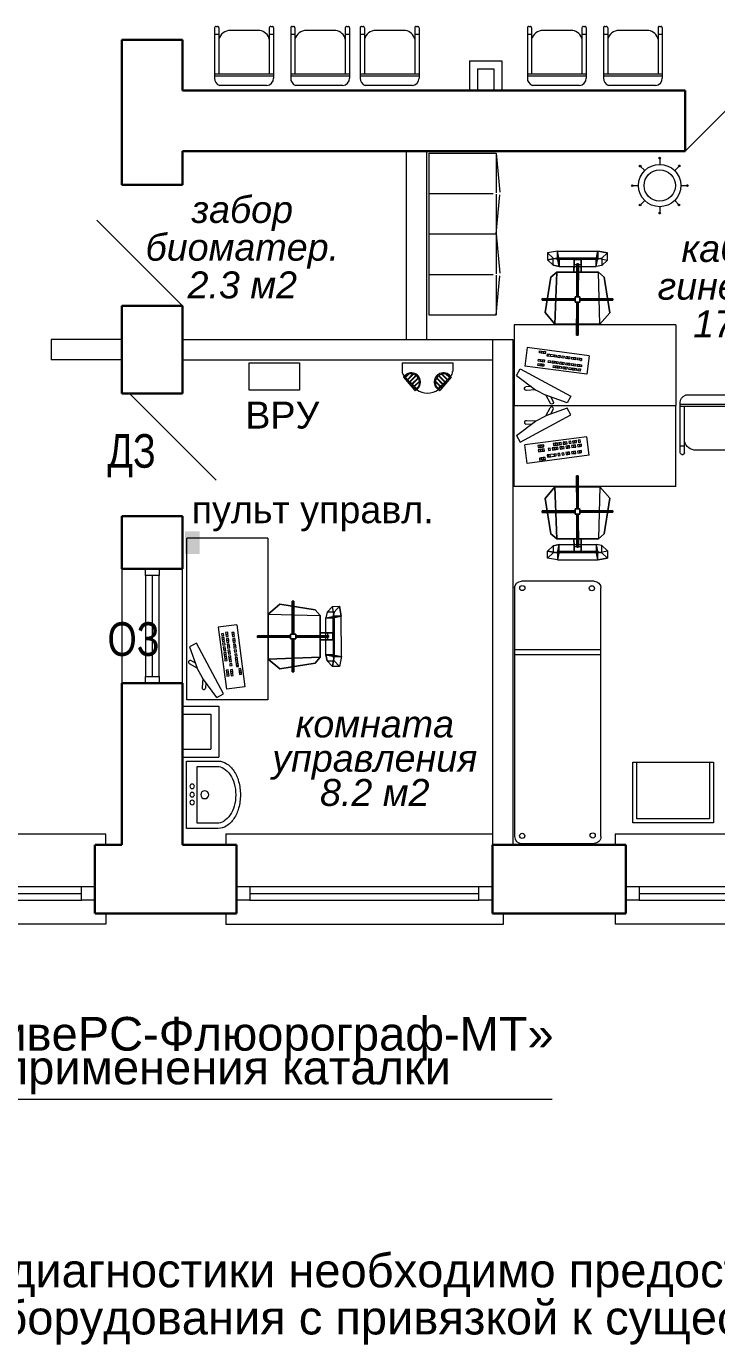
# Model space of a CAD drawing. Header units: metres. Extents: x 14591 to 15202, y 5442 to 5571.
# Drawn here: x 15082.1 to 15087.22, y 5485.55 to 5495.33 of the extents above; entities that cross this region are included whole.
import ezdxf

# ---------------------------------------------------------------- set-up
doc = ezdxf.new("R2010")
doc.units = ezdxf.units.M
doc.header["$MEASUREMENT"] = 0
doc.linetypes.add('AM_DIN_F_W050x2', pattern=[0.003125, 0.00225, -0.000875])
for name, color, linetype, lineweight in [('Level 63', 7, 'Continuous', 0), ('Стены', 7, 'Continuous', 13), ('ТХ Мебель', 7, 'Continuous', 30)]:
    doc.layers.add(name, color=color, linetype=linetype, lineweight=lineweight)
doc.layers.add('OBORUD MED', color=7, linetype='Continuous', lineweight=0, true_color=0xd20000)
doc.styles.add('MONOTXT', font='monotxt.shx', dxfattribs={"width": 0.8, "height": 0.5})
doc.styles.add('Style-Arial', font='arial.ttf')
doc.styles.add('Style-Arial IF', font='ariali.ttf')

# ---------------------------------------------------------------- blocks, each defined once
blk = doc.blocks.new('*U50')
at = {"layer": 'Стены', "color": 7, "linetype": 'Continuous', "lineweight": 0}
for p, q in [((-1.03, 0.335), (1.03, 0.335)), ((-1.03, 0.255), (-1.03, 0.335)), ((1.03, 0.255), (1.03, 0.335)), ((0.85, 0.155), (-0.85, 0.155)), ((0.85, 0.105), (-0.85, 0.105)), ((0.85, 0.055), (-0.85, 0.055)), ((1.03, -0.335), (1.03, -0.255)), ((-0.95, -0.335), (1.03, -0.335))]:
    blk.add_line(p, q, dxfattribs=at)
at = {"layer": 'Стены', "color": 7, "linetype": 'Continuous', "lineweight": 30}
for p, q in [((-0.95, -0.255), (-0.95, 0.255)), ((0.95, -0.255), (0.95, 0.255))]:
    blk.add_line(p, q, dxfattribs=at)
at = {"layer": 'Стены', "color": 7, "linetype": 'Continuous', "lineweight": 13, "flags": 128}
for points in [[(-0.95, 0.155), (-0.85, 0.155), (-0.85, 0.055), (-0.95, 0.055), (-0.95, 0.155)], [(0.85, 0.155), (0.95, 0.155), (0.95, 0.055), (0.85, 0.055), (0.85, 0.155)]]:
    blk.add_lwpolyline(points, close=True, dxfattribs=at)
blk = doc.blocks.new('*U54')
at = {"layer": 'Стены', "color": 7, "linetype": 'Continuous', "lineweight": 0}
for p, q in [((-0.335, -1.03), (-0.335, 1.03)), ((-0.255, 1.03), (-0.335, 1.03)), ((0.335, 1.03), (0.255, 1.03)), ((0.335, -1.03), (0.335, 1.03)), ((-0.155, 0.85), (-0.155, -0.85)), ((-0.105, 0.85), (-0.105, -0.85)), ((-0.055, 0.85), (-0.055, -0.85)), ((-0.255, -1.03), (-0.335, -1.03)), ((0.255, -1.03), (0.335, -1.03))]:
    blk.add_line(p, q, dxfattribs=at)
at = {"layer": 'Стены', "color": 7, "linetype": 'Continuous', "lineweight": 30}
for p, q in [((0.255, 0.95), (-0.255, 0.95)), ((0.255, -0.95), (-0.255, -0.95))]:
    blk.add_line(p, q, dxfattribs=at)
at = {"layer": 'Стены', "color": 7, "linetype": 'Continuous', "lineweight": 13, "flags": 128}
for points in [[(-0.155, 0.85), (-0.155, 0.95), (-0.055, 0.95), (-0.055, 0.85), (-0.155, 0.85)], [(-0.155, -0.95), (-0.155, -0.85), (-0.055, -0.85), (-0.055, -0.95), (-0.155, -0.95)]]:
    blk.add_lwpolyline(points, close=True, dxfattribs=at)
blk = doc.blocks.new('ум6')
at = {"layer": 'Стены', "color": 7, "linetype": 'Continuous', "lineweight": 0}
for p, q in [((-0.325, 0), (-0.325, -0.306)), ((0.325, 0), (-0.325, 0)), ((0.325, -0.306), (0.325, 0)), ((-0.274, -0.103), (-0.274, -0.294)), ((0.275, -0.103), (-0.274, -0.103)), ((0.275, -0.294), (0.275, -0.103))]:
    blk.add_line(p, q, dxfattribs=at)
for centre, radius in [((-0.082, -0.054), 0.0217), ((-0.001, -0.054), 0.0217), ((0.074, -0.054), 0.0217), ((-0.001, -0.176), 0.0383)]:
    blk.add_circle(centre, radius, dxfattribs=at)
for centre, radius, start, end in [((-0.18, -0.306), 0.145, 180, 212.1154), ((-0.151, -0.294), 0.122, 180, 212.1154), ((-0.079, -0.248), 0.208, 212.1154, 236.5784), ((0.08, -0.248), 0.208, 303.4216, 327.8846), ((0.153, -0.294), 0.122, 327.8846, 0), ((0.18, -0.306), 0.145, 327.8846, 0), ((-0.094, -0.251), 0.247, 212.1154, 236.5784), ((-0.037, -0.165), 0.35, 236.5784, 254.7118), ((-0.031, -0.175), 0.295, 236.5784, 254.7118), ((0, -0.029), 0.491, 254.7118, 270), ((0.001, -0.061), 0.414, 254.7118, 270), ((0, -0.029), 0.491, 270, 285.2882), ((0.001, -0.061), 0.414, 270, 285.2882), ((0.032, -0.175), 0.295, 285.2882, 303.4216), ((0.037, -0.165), 0.35, 285.2882, 303.4216), ((0.094, -0.251), 0.247, 303.4216, 327.8846)]:
    blk.add_arc(centre, radius, start, end, dxfattribs=at)
blk = doc.blocks.new('*U124')
at = {"color": 7, "linetype": 'Continuous', "lineweight": 0, "flags": 128}
blk.add_lwpolyline([(-0.2254, 0.3004), (0.2254, 0.3004), (0.2254, -0.3004), (-0.2254, -0.3004), (-0.2254, 0.3004)], close=True, dxfattribs=at)
blk.add_lwpolyline([(-0.2254, 0.2704), (0.1954, 0.2704), (0.1954, -0.2704), (-0.2254, -0.2704)], dxfattribs=at)
blk = doc.blocks.new('*U123')
at = {"color": 7, "linetype": 'Continuous', "lineweight": 0}
for p, q in [((-0.4658, 0.3201), (-0.4658, -0.3201)), ((-0.426, -0.3201), (-0.426, 0.3201))]:
    blk.add_line(p, q, dxfattribs=at)
at = {"color": 7, "linetype": 'Continuous', "lineweight": 0, "extrusion": (0, 0, -1), "flags": 128}
for points in [[(0.9227, 0.3201), (-0.9228, 0.3201)], [(0.9727, -0.2701), (0.9727, 0.2701)], [(-0.9728, 0.2701), (-0.9728, -0.2701)], [(-0.9228, -0.3201), (0.9227, -0.3201)]]:
    blk.add_lwpolyline(points, dxfattribs=at)
at = {"color": 7, "linetype": 'Continuous', "lineweight": 0, "extrusion": (0, 0, -1)}
for centre in [(0.922, 0.263), (-0.9173, 0.2639), (0.9207, -0.2534), (-0.914, -0.2592)]:
    blk.add_circle(centre, 0.0191, dxfattribs=at)
at = {"color": 7, "linetype": 'Continuous', "lineweight": 0}
for centre, start, end in [((-0.9227, 0.2701), 90, 180), ((-0.9227, -0.2701), 180, 270), ((0.9228, -0.2701), 270, 0)]:
    blk.add_arc(centre, 0.05, start, end, dxfattribs=at)
at = {"color": 7, "linetype": 'Continuous', "lineweight": 0, "extrusion": (0, 0, -1)}
blk.add_arc((-0.9228, 0.2701), 0.05, 90, 180, dxfattribs=at)
blk = doc.blocks.new('*U130')
at = {"layer": 'Стены', "color": 7, "linetype": 'Continuous', "lineweight": 0}
blk.add_line((-0.3, -0.2627), (0.3, -0.2627), dxfattribs=at)
at = {"layer": 'ТХ Мебель', "color": 7, "linetype": 'Continuous', "lineweight": 0, "ltscale": 5e-05}
for p, q in [((-0.3, 0.2373), (-0.0099, 0.2627)), ((-0.3, 0.2373), (-0.0048, 0.2373)), ((-0.3, -0.2627), (-0.3, 0.2373)), ((0, -0.2627), (0, 0.2148)), ((0.0048, 0.2373), (0.3, 0.2373)), ((0.3, 0.2373), (0.0105, 0.2626)), ((0.3, -0.2627), (0.3, 0.2373))]:
    blk.add_line(p, q, dxfattribs=at)
blk = doc.blocks.new('*U129')
at = {"color": 7, "linetype": 'Continuous', "lineweight": 0}
blk.add_line((-0.6, -0.0269), (-0.6, 0.5731), dxfattribs=at)
at = {"layer": 'Стены', "color": 7, "linetype": 'Continuous', "lineweight": 0}
for p, q in [((0.6, 0.5731), (-0.6, 0.5731)), ((0.1788, 0.5028), (0.2063, 0.5541)), ((0.5556, 0.301), (0.1788, 0.5028)), ((0.2063, 0.5541), (0.3657, 0.4974)), ((0.3283, 0.5107), (0.3089, 0.5443)), ((0.3657, 0.4974), (0.3324, 0.5551)), ((0.4423, 0.4564), (0.3657, 0.4974)), ((0.6, -0.0269), (0.6, 0.5731)), ((0.4423, 0.4564), (0.5088, 0.4606)), ((0.5827, 0.3515), (0.4423, 0.4564)), ((0.474, 0.4326), (0.5128, 0.4351)), ((0.0435, 0.2035), (0.0614, 0.3404)), ((0.0614, 0.3404), (0.5202, 0.2805)), ((0.1072, 0.3016), (0.1092, 0.3172)), ((0.1216, 0.2998), (0.1072, 0.3016)), ((0.1092, 0.3172), (0.1237, 0.3153)), ((0.1237, 0.3153), (0.1216, 0.2998)), ((0.1361, 0.2979), (0.1381, 0.3134)), ((0.1506, 0.296), (0.1361, 0.2979)), ((0.1381, 0.3134), (0.1526, 0.3115)), ((0.1506, 0.296), (0.1526, 0.3115)), ((0.1526, 0.3115), (0.1506, 0.296)), ((0.1651, 0.2941), (0.1506, 0.296)), ((0.1526, 0.3115), (0.1671, 0.3096)), ((0.1671, 0.3096), (0.1651, 0.2941)), ((0.177, 0.2925), (0.1791, 0.308)), ((0.1791, 0.308), (0.1935, 0.3061)), ((0.1935, 0.3061), (0.1915, 0.2906)), ((0.206, 0.2887), (0.208, 0.3042)), ((0.208, 0.3042), (0.2225, 0.3023)), ((0.2225, 0.3023), (0.2205, 0.2868)), ((0.2205, 0.2868), (0.2225, 0.3023)), ((0.2225, 0.3023), (0.237, 0.3005)), ((0.237, 0.3005), (0.2349, 0.285)), ((0.2493, 0.2831), (0.2513, 0.2986)), ((0.2513, 0.2986), (0.2658, 0.2967)), ((0.2658, 0.2967), (0.2638, 0.2812)), ((0.2638, 0.2812), (0.2658, 0.2967)), ((0.2658, 0.2967), (0.2803, 0.2948)), ((0.2782, 0.2793), (0.2803, 0.2948)), ((0.2803, 0.2948), (0.2782, 0.2793)), ((0.2803, 0.2948), (0.2947, 0.2929)), ((0.5827, 0.3515), (0.5556, 0.301)), ((0.0435, 0.2035), (0.5023, 0.1436)), ((0.1039, 0.2701), (0.0986, 0.2708)), ((0.0987, 0.2708), (0.1007, 0.2863)), ((0.1132, 0.2689), (0.0987, 0.2708)), ((0.0988, 0.2235), (0.1008, 0.239)), ((0.106, 0.2225), (0.0988, 0.2235)), ((0.1133, 0.2216), (0.0988, 0.2235)), ((0.1007, 0.2863), (0.1152, 0.2844)), ((0.106, 0.2383), (0.1008, 0.239)), ((0.1008, 0.239), (0.1153, 0.2371)), ((0.1152, 0.2844), (0.1132, 0.2689)), ((0.1132, 0.2689), (0.1152, 0.2844)), ((0.1276, 0.267), (0.1132, 0.2689)), ((0.1133, 0.2216), (0.1153, 0.2371)), ((0.1153, 0.2371), (0.1133, 0.2216)), ((0.1277, 0.2197), (0.1133, 0.2216)), ((0.1152, 0.2844), (0.1297, 0.2825)), ((0.1153, 0.2371), (0.1298, 0.2352)), ((0.1297, 0.2825), (0.1276, 0.267)), ((0.1298, 0.2352), (0.1277, 0.2197)), ((0.1421, 0.2651), (0.1441, 0.2806)), ((0.1566, 0.2632), (0.1421, 0.2651)), ((0.1422, 0.2178), (0.1442, 0.2333)), ((0.1567, 0.2159), (0.1422, 0.2178)), ((0.1441, 0.2806), (0.1586, 0.2787)), ((0.1442, 0.2333), (0.1587, 0.2314)), ((0.1566, 0.2632), (0.1586, 0.2787)), ((0.1586, 0.2787), (0.1566, 0.2632)), ((0.1711, 0.2613), (0.1566, 0.2632)), ((0.1567, 0.2159), (0.1587, 0.2314)), ((0.1587, 0.2314), (0.1567, 0.2159)), ((0.1712, 0.214), (0.1567, 0.2159)), ((0.1586, 0.2787), (0.1731, 0.2768)), ((0.1587, 0.2314), (0.1732, 0.2295)), ((0.1731, 0.2768), (0.1711, 0.2613)), ((0.1732, 0.2295), (0.1712, 0.214)), ((0.1915, 0.2906), (0.177, 0.2925)), ((0.1855, 0.2595), (0.1876, 0.275)), ((0.2, 0.2576), (0.1855, 0.2595)), ((0.1856, 0.2121), (0.1877, 0.2276)), ((0.2001, 0.2102), (0.1856, 0.2121)), ((0.1876, 0.275), (0.202, 0.2731)), ((0.1877, 0.2276), (0.2021, 0.2258)), ((0.202, 0.2731), (0.2, 0.2576)), ((0.2, 0.2576), (0.202, 0.2731)), ((0.2145, 0.2557), (0.2, 0.2576)), ((0.2001, 0.2102), (0.2021, 0.2258)), ((0.2021, 0.2258), (0.2001, 0.2102)), ((0.2146, 0.2084), (0.2001, 0.2102)), ((0.202, 0.2731), (0.2165, 0.2712)), ((0.2021, 0.2258), (0.2166, 0.2239)), ((0.2205, 0.2868), (0.206, 0.2887)), ((0.2165, 0.2712), (0.2145, 0.2557)), ((0.2166, 0.2239), (0.2146, 0.2084)), ((0.2349, 0.285), (0.2205, 0.2868)), ((0.229, 0.2538), (0.231, 0.2693)), ((0.2434, 0.2519), (0.229, 0.2538)), ((0.2291, 0.2065), (0.2311, 0.222)), ((0.2435, 0.2046), (0.2291, 0.2065)), ((0.231, 0.2693), (0.2455, 0.2674)), ((0.2311, 0.222), (0.2456, 0.2201)), ((0.2434, 0.2519), (0.2455, 0.2674)), ((0.2455, 0.2674), (0.2434, 0.2519)), ((0.2579, 0.25), (0.2434, 0.2519)), ((0.2456, 0.2201), (0.2435, 0.2046)), ((0.2455, 0.2674), (0.2599, 0.2655)), ((0.2638, 0.2812), (0.2493, 0.2831)), ((0.2599, 0.2655), (0.2579, 0.25)), ((0.258, 0.2027), (0.26, 0.2182)), ((0.2725, 0.2008), (0.258, 0.2027)), ((0.26, 0.2182), (0.2745, 0.2163)), ((0.2782, 0.2793), (0.2638, 0.2812)), ((0.2724, 0.2481), (0.2744, 0.2636)), ((0.2869, 0.2462), (0.2724, 0.2481)), ((0.2745, 0.2163), (0.2725, 0.2008)), ((0.2744, 0.2636), (0.2889, 0.2617)), ((0.2927, 0.2774), (0.2782, 0.2793)), ((0.2889, 0.2617), (0.2869, 0.2462)), ((0.2869, 0.2462), (0.2889, 0.2617)), ((0.3013, 0.2443), (0.2869, 0.2462)), ((0.2869, 0.1989), (0.289, 0.2144)), ((0.3014, 0.197), (0.2869, 0.1989)), ((0.2889, 0.2617), (0.3034, 0.2598)), ((0.289, 0.2144), (0.3034, 0.2125)), ((0.2927, 0.2774), (0.2947, 0.2929)), ((0.2947, 0.2929), (0.2927, 0.2774)), ((0.3072, 0.2755), (0.2927, 0.2774)), ((0.2947, 0.2929), (0.3092, 0.291)), ((0.3034, 0.2598), (0.3013, 0.2443)), ((0.3013, 0.2443), (0.3034, 0.2598)), ((0.3158, 0.2424), (0.3013, 0.2443)), ((0.3013, 0.197), (0.3033, 0.2125)), ((0.3514, 0.1905), (0.3013, 0.197)), ((0.3034, 0.2125), (0.3014, 0.197)), ((0.3033, 0.2125), (0.3534, 0.206)), ((0.3034, 0.2598), (0.3178, 0.2579)), ((0.3092, 0.291), (0.3072, 0.2755)), ((0.3178, 0.2579), (0.3158, 0.2424)), ((0.3296, 0.1933), (0.3317, 0.2088)), ((0.3303, 0.2405), (0.3323, 0.256)), ((0.3448, 0.2387), (0.3303, 0.2405)), ((0.3317, 0.2088), (0.3461, 0.2069)), ((0.3323, 0.256), (0.3468, 0.2542)), ((0.3461, 0.2069), (0.3441, 0.1914)), ((0.3468, 0.2542), (0.3448, 0.2387)), ((0.3534, 0.206), (0.3514, 0.1905)), ((0.3752, 0.2352), (0.3772, 0.2507)), ((0.3896, 0.2333), (0.3752, 0.2352)), ((0.3772, 0.2507), (0.3917, 0.2488)), ((0.3781, 0.2663), (0.3801, 0.2818)), ((0.3925, 0.2644), (0.3781, 0.2663)), ((0.3801, 0.2818), (0.3946, 0.2799)), ((0.3896, 0.2333), (0.3917, 0.2488)), ((0.3917, 0.2488), (0.3896, 0.2333)), ((0.4041, 0.2314), (0.3896, 0.2333)), ((0.3917, 0.2488), (0.4061, 0.2469)), ((0.3946, 0.2799), (0.3925, 0.2644)), ((0.3925, 0.2644), (0.3946, 0.2799)), ((0.407, 0.2625), (0.3925, 0.2644)), ((0.3946, 0.2799), (0.409, 0.278)), ((0.4061, 0.2469), (0.4041, 0.2314)), ((0.4041, 0.2314), (0.4061, 0.2469)), ((0.4186, 0.2295), (0.4041, 0.2314)), ((0.4061, 0.2469), (0.4206, 0.245)), ((0.407, 0.2625), (0.409, 0.278)), ((0.409, 0.278), (0.407, 0.2625)), ((0.4215, 0.2606), (0.407, 0.2625)), ((0.409, 0.278), (0.4235, 0.2761)), ((0.4206, 0.245), (0.4186, 0.2295)), ((0.4235, 0.2761), (0.4215, 0.2606)), ((0.5023, 0.1436), (0.5202, 0.2805)), ((0.3441, 0.1914), (0.3296, 0.1933)), ((0.367, 0.1728), (0.369, 0.1883)), ((0.3815, 0.1709), (0.367, 0.1728)), ((0.369, 0.1883), (0.3835, 0.1864)), ((0.3815, 0.1709), (0.3835, 0.1864)), ((0.3835, 0.1864), (0.3815, 0.1709)), ((0.396, 0.169), (0.3815, 0.1709)), ((0.3835, 0.1864), (0.398, 0.1845)), ((0.398, 0.1845), (0.396, 0.169)), ((0.396, 0.169), (0.398, 0.1845)), ((0.4104, 0.1671), (0.396, 0.169)), ((0.398, 0.1845), (0.4125, 0.1826)), ((0.4125, 0.1826), (0.4104, 0.1671)), ((0.1238, -0.1944), (0.1244, 0.05)), ((0.1244, 0.05), (0.1238, -0.1944)), ((0.1238, -0.1944), (0.1244, 0.05)), ((0.1244, 0.05), (0.1244, 0.05)), ((0.1244, 0.05), (0.1244, 0.05)), ((0.1244, 0.05), (0.1359, 0.05)), ((0.1359, 0.05), (0.1244, 0.05)), ((0.1244, 0.05), (0.1359, 0.05)), ((0.1359, 0.05), (0.1354, -0.1944)), ((0.1354, -0.1944), (0.1359, 0.05)), ((0.1359, 0.05), (0.1354, -0.1944)), ((0.1359, 0.05), (0.1359, 0.05)), ((0.1359, 0.05), (0.1359, 0.05)), ((-0.6, -0.0269), (0.6, -0.0269)), ((-0.1106, -0.1158), (-0.0371, -0.03)), ((-0.0371, -0.03), (-0.1106, -0.1158)), ((-0.1106, -0.1158), (-0.0371, -0.03)), ((-0.0371, -0.03), (0.2971, -0.0307)), ((0.2971, -0.0307), (-0.0371, -0.03)), ((0.2971, -0.0307), (-0.0371, -0.03)), ((-0.0371, -0.03), (-0.0252, -0.416)), ((-0.0371, -0.03), (-0.0252, -0.416)), ((0.2834, -0.4167), (0.2971, -0.0307)), ((0.2971, -0.0307), (0.2834, -0.4167)), ((0.2971, -0.0307), (0.3702, -0.1169)), ((0.3702, -0.1169), (0.2971, -0.0307)), ((0.3702, -0.1169), (0.2971, -0.0307)), ((-0.0691, -0.3784), (-0.1106, -0.1158)), ((-0.1106, -0.1158), (-0.0691, -0.3784)), ((-0.0691, -0.3784), (-0.1106, -0.1158)), ((0.1119, -0.2339), (0.112, -0.1944)), ((0.112, -0.1944), (0.1119, -0.2339)), ((0.112, -0.1944), (0.1472, -0.1945)), ((0.1472, -0.1945), (0.112, -0.1944)), ((0.1354, -0.1944), (0.1238, -0.1944)), ((0.1354, -0.1944), (0.1354, -0.1944)), ((0.1472, -0.1945), (0.1471, -0.234)), ((0.1471, -0.234), (0.1472, -0.1945)), ((0.3702, -0.1169), (0.3275, -0.3793)), ((0.3275, -0.3793), (0.3702, -0.1169)), ((0.3275, -0.3793), (0.3702, -0.1169)), ((-0.1325, -0.2194), (-0.1324, -0.2078)), ((-0.1324, -0.2078), (-0.1325, -0.2194)), ((-0.1325, -0.2194), (-0.1324, -0.2078)), ((-0.1325, -0.2194), (-0.1325, -0.2194)), ((0.112, -0.2199), (-0.1325, -0.2194)), ((-0.1325, -0.2194), (-0.1325, -0.2194)), ((-0.1325, -0.2194), (0.112, -0.2199)), ((0.112, -0.2199), (-0.1325, -0.2194)), ((-0.1324, -0.2078), (-0.1324, -0.2078)), ((-0.1324, -0.2078), (0.112, -0.2084)), ((0.112, -0.2084), (-0.1324, -0.2078)), ((-0.1324, -0.2078), (-0.1324, -0.2078)), ((-0.1324, -0.2078), (0.112, -0.2084)), ((0.1471, -0.234), (0.1119, -0.2339)), ((0.1119, -0.2339), (0.1471, -0.234)), ((0.112, -0.2084), (0.112, -0.2084)), ((0.112, -0.2084), (0.112, -0.2199)), ((0.1237, -0.2339), (0.1232, -0.4784)), ((0.1232, -0.4784), (0.1237, -0.2339)), ((0.1237, -0.2339), (0.1232, -0.4784)), ((0.1353, -0.234), (0.1237, -0.2339)), ((0.1348, -0.4784), (0.1353, -0.234)), ((0.1353, -0.234), (0.1348, -0.4784)), ((0.1348, -0.4784), (0.1353, -0.234)), ((0.1353, -0.234), (0.1353, -0.234)), ((0.3916, -0.209), (0.1471, -0.2084)), ((0.1471, -0.2084), (0.1471, -0.2084)), ((0.1471, -0.2084), (0.3916, -0.209)), ((0.1471, -0.2084), (0.1471, -0.22)), ((0.3916, -0.209), (0.1471, -0.2084)), ((0.1471, -0.22), (0.3916, -0.2206)), ((0.3916, -0.2205), (0.1471, -0.22)), ((0.1471, -0.22), (0.3916, -0.2205)), ((0.3916, -0.209), (0.3916, -0.209)), ((0.3916, -0.2205), (0.3916, -0.209)), ((0.3916, -0.209), (0.3916, -0.209)), ((0.3916, -0.209), (0.3916, -0.2206)), ((0.3916, -0.2205), (0.3916, -0.209)), ((0.3916, -0.2206), (0.3916, -0.2205)), ((0.3916, -0.2206), (0.3916, -0.2205)), ((-0.0252, -0.416), (-0.0691, -0.3784)), ((-0.0691, -0.3784), (-0.0252, -0.416)), ((-0.0252, -0.416), (-0.0691, -0.3784)), ((0.3275, -0.3793), (0.2834, -0.4167)), ((0.2834, -0.4167), (0.3275, -0.3793)), ((0.2834, -0.4167), (0.3275, -0.3793)), ((-0.052, -0.4669), (-0.0942, -0.5064)), ((-0.0942, -0.5064), (-0.052, -0.4669)), ((-0.0521, -0.5197), (-0.052, -0.4669)), ((-0.0521, -0.5197), (-0.052, -0.4669)), ((-0.052, -0.4669), (-0.008, -0.4576)), ((-0.052, -0.4669), (-0.008, -0.4576)), ((0.2834, -0.4167), (-0.0252, -0.416)), ((-0.0252, -0.416), (0.2834, -0.4167)), ((-0.0252, -0.416), (0.2834, -0.4167)), ((-0.008, -0.4576), (-0.0209, -0.5197)), ((-0.008, -0.4576), (-0.0209, -0.5197)), ((-0.008, -0.4576), (-0.0081, -0.5103)), ((-0.008, -0.4576), (-0.0081, -0.5103)), ((0.2661, -0.4582), (-0.008, -0.4576)), ((0.2661, -0.4582), (-0.008, -0.4576)), ((0.1025, -0.5106), (0.1027, -0.4163)), ((0.1025, -0.5106), (0.1027, -0.4163)), ((0.1026, -0.4735), (0.1025, -0.5106)), ((0.1027, -0.4163), (0.1026, -0.4735)), ((0.1026, -0.4735), (0.1027, -0.4163)), ((0.1554, -0.4736), (0.1026, -0.4735)), ((0.1027, -0.4163), (0.1555, -0.4164)), ((0.1027, -0.4163), (0.1555, -0.4164)), ((0.1232, -0.4784), (0.1232, -0.4784)), ((0.1232, -0.4784), (0.1348, -0.4784)), ((0.1348, -0.4784), (0.1232, -0.4784)), ((0.1232, -0.4784), (0.1232, -0.4784)), ((0.1232, -0.4784), (0.1348, -0.4784)), ((0.1348, -0.4784), (0.1348, -0.4784)), ((0.1348, -0.4784), (0.1348, -0.4784)), ((0.1555, -0.4164), (0.1553, -0.5107)), ((0.1555, -0.4164), (0.1553, -0.5107)), ((0.1553, -0.5107), (0.1554, -0.4736)), ((0.1554, -0.4736), (0.1555, -0.4164)), ((0.1555, -0.4164), (0.1554, -0.4736)), ((0.266, -0.511), (0.2661, -0.4582)), ((0.266, -0.511), (0.2661, -0.4582)), ((0.2661, -0.4582), (0.31, -0.4677)), ((0.31, -0.4677), (0.2661, -0.4582)), ((0.2661, -0.4582), (0.2787, -0.5203)), ((0.2787, -0.5203), (0.2661, -0.4582)), ((0.31, -0.4677), (0.3099, -0.5205)), ((0.31, -0.4677), (0.3099, -0.5205)), ((0.352, -0.5074), (0.31, -0.4677)), ((0.352, -0.5074), (0.31, -0.4677)), ((-0.0942, -0.5064), (-0.0943, -0.5592)), ((-0.0942, -0.5064), (-0.0943, -0.5592)), ((-0.0943, -0.5592), (-0.0521, -0.5197)), ((-0.0943, -0.5592), (-0.0521, -0.5197)), ((-0.0943, -0.5592), (-0.0211, -0.5724)), ((-0.0211, -0.5724), (-0.0943, -0.5592)), ((-0.0209, -0.5197), (-0.0942, -0.5064)), ((-0.0209, -0.5197), (-0.0942, -0.5064)), ((-0.0081, -0.5103), (-0.0521, -0.5197)), ((-0.0521, -0.5197), (-0.0081, -0.5103)), ((-0.0081, -0.5103), (-0.0211, -0.5724)), ((-0.0211, -0.5724), (-0.0081, -0.5103)), ((-0.0211, -0.5724), (-0.0209, -0.5197)), ((-0.0211, -0.5724), (-0.0209, -0.5197)), ((0.2786, -0.5731), (-0.0211, -0.5724)), ((0.2786, -0.5731), (-0.0211, -0.5724)), ((-0.0209, -0.5197), (0.2787, -0.5203)), ((-0.0209, -0.5197), (0.2787, -0.5203)), ((-0.0081, -0.5103), (0.266, -0.511)), ((-0.0081, -0.5103), (0.266, -0.511)), ((0.1553, -0.5107), (0.1025, -0.5106)), ((0.3099, -0.5205), (0.266, -0.511)), ((0.266, -0.511), (0.2786, -0.5731)), ((0.3099, -0.5205), (0.266, -0.511)), ((0.266, -0.511), (0.2786, -0.5731)), ((0.2787, -0.5203), (0.2786, -0.5731)), ((0.2787, -0.5203), (0.2786, -0.5731)), ((0.2786, -0.5731), (0.3519, -0.5602)), ((0.2786, -0.5731), (0.3519, -0.5602)), ((0.352, -0.5074), (0.2787, -0.5203)), ((0.2787, -0.5203), (0.352, -0.5074)), ((0.3099, -0.5205), (0.3519, -0.5602)), ((0.3519, -0.5602), (0.3099, -0.5205)), ((0.3519, -0.5602), (0.352, -0.5074)), ((0.3519, -0.5602), (0.352, -0.5074))]:
    blk.add_line(p, q, dxfattribs=at)
at = {"layer": 'Стены', "color": 7, "linetype": 'Continuous', "lineweight": 0, "extrusion": (0, 0, -1)}
for centre, start, end in [((-0.3206, 0.5497), 335.17957, 155.21651), ((-0.5108, 0.4479), 81.13048, 261.16742)]:
    blk.add_arc(centre, 0.0129, start, end, dxfattribs=at)
blk = doc.blocks.new('*U131')
at = {"layer": 'Стены', "color": 7, "linetype": 'Continuous', "lineweight": 0}
for p, q in [((-0.2193, 0.208), (-0.2193, 0.1978)), ((-0.2084, 0.2185), (0.1503, 0.2185)), ((-0.1597, 0.1867), (-0.1597, 0.2185)), ((0.1358, -0.2186), (0.1358, 0.2185)), ((0.15, -0.2186), (0.15, 0.2185)), ((0.1503, 0.2185), (0.1691, 0.2185)), ((-0.2084, 0.1867), (0.1358, 0.1867)), ((-0.1885, -0.1177), (-0.1885, 0.1082)), ((0.2193, -0.1679), (0.2193, 0.1803)), ((-0.2084, -0.1867), (0.1358, -0.1867)), ((-0.1597, -0.2186), (-0.1597, -0.1867)), ((-0.2193, -0.1972), (-0.2193, -0.2075)), ((-0.2084, -0.2186), (0.1649, -0.2186))]:
    blk.add_line(p, q, dxfattribs=at)
at = {"layer": 'Стены', "color": 7, "linetype": 'Continuous', "lineweight": 0, "extrusion": (0, 0, -1)}
for centre, radius, start, end in [((0.2083, 0.1977), 0.011, 270.46702, 0.46702), ((0.2089, 0.2082), 0.0104, 358.97961, 94.07783), ((-0.1666, 0.1632), 0.0554, 87.40321, 162.07003), ((0.1042, 0.1045), 0.0844, 358.34386, 76.96656), ((0.2089, -0.1971), 0.0104, 358.97961, 94.07783), ((0.1052, -0.1048), 0.0844, 283.03344, 351.23736), ((-0.1644, -0.1636), 0.055, 184.51823, 270.46702), ((0.2083, -0.2076), 0.011, 270.46702, 0.46702)]:
    blk.add_arc(centre, radius, start, end, dxfattribs=at)
blk = doc.blocks.new('*U132')
at = {"color": 7, "linetype": 'Continuous', "lineweight": 0}
for p, q in [((-0.0007, 0.2052), (-0.0007, 0.1578)), ((-0.0007, 0.2052), (-0.0007, 0.1578)), ((-0.1455, 0.1452), (-0.112, 0.1117)), ((-0.1455, 0.1452), (-0.112, 0.1117)), ((0.144, 0.1452), (0.1105, 0.1117)), ((0.144, 0.1452), (0.1105, 0.1117)), ((-0.2055, 0.0004), (-0.1581, 0.0004)), ((-0.2055, 0.0004), (-0.1581, 0.0004)), ((0.1566, 0.0004), (0.204, 0.0004)), ((0.1566, 0.0004), (0.204, 0.0004)), ((-0.112, -0.1108), (-0.1455, -0.1444)), ((-0.112, -0.1108), (-0.1455, -0.1444)), ((-0.0007, -0.1569), (-0.0007, -0.2043)), ((-0.0007, -0.1569), (-0.0007, -0.2043)), ((0.1105, -0.1108), (0.144, -0.1444)), ((0.1105, -0.1108), (0.144, -0.1444))]:
    blk.add_line(p, q, dxfattribs=at)
at = {"color": 7, "linetype": 'Continuous', "lineweight": 0, "flags": 128}
for points in [[(-0.0067, 0.2042, -1), (0.0056, 0.2042, -1), (-0.0067, 0.2042)], [(-0.0067, 0.2042, -1), (0.0056, 0.2042, -1), (-0.0067, 0.2042)], [(-0.1517, 0.1447, -1), (-0.1394, 0.1447, -1), (-0.1517, 0.1447)], [(-0.1517, 0.1447, -1), (-0.1394, 0.1447, -1), (-0.1517, 0.1447)], [(0.1382, 0.1461, -1), (0.1505, 0.1461, -1), (0.1382, 0.1461)], [(0.1382, 0.1461, -1), (0.1505, 0.1461, -1), (0.1382, 0.1461)], [(-0.2107, -0.0008, -1), (-0.1984, -0.0008, -1), (-0.2107, -0.0008)], [(-0.2107, -0.0008, -1), (-0.1984, -0.0008, -1), (-0.2107, -0.0008)], [(0.1984, 0.0006, -1), (0.2107, 0.0006, -1), (0.1984, 0.0006)], [(0.1984, 0.0006, -1), (0.2107, 0.0006, -1), (0.1984, 0.0006)], [(-0.1524, -0.1443, -1), (-0.1402, -0.1443, -1), (-0.1524, -0.1443)], [(-0.1524, -0.1443, -1), (-0.1402, -0.1443, -1), (-0.1524, -0.1443)], [(0.1366, -0.1439, -1), (0.1489, -0.1439, -1), (0.1366, -0.1439)], [(0.1366, -0.1439, -1), (0.1489, -0.1439, -1), (0.1366, -0.1439)], [(-0.0066, -0.2042, -1), (0.0056, -0.2042, -1), (-0.0066, -0.2042)], [(-0.0066, -0.2042, -1), (0.0056, -0.2042, -1), (-0.0066, -0.2042)]]:
    blk.add_lwpolyline(points, format="xyb", dxfattribs=at)
at = {"color": 7, "linetype": 'Continuous', "lineweight": 0}
for radius in [0.1573, 0.1573, 0.1164]:
    blk.add_circle((-0.0007, 0.0004), radius, dxfattribs=at)
blk = doc.blocks.new('*U143')
at = {"layer": 'Стены', "color": 7, "linetype": 'Continuous', "lineweight": 0}
for p, q in [((-0.2193, 0.208), (-0.2193, 0.1978)), ((-0.2084, 0.2185), (0.1503, 0.2185)), ((-0.1597, 0.1867), (-0.1597, 0.2185)), ((0.1358, -0.2186), (0.1358, 0.2185)), ((0.15, -0.2186), (0.15, 0.2185)), ((0.1503, 0.2185), (0.1691, 0.2185)), ((-0.2084, 0.1867), (0.1358, 0.1867)), ((-0.1885, -0.1177), (-0.1885, 0.1082)), ((0.2193, -0.1679), (0.2193, 0.1803)), ((-0.2084, -0.1867), (0.1358, -0.1867)), ((-0.1597, -0.2186), (-0.1597, -0.1867)), ((-0.2193, -0.1972), (-0.2193, -0.2075)), ((-0.2084, -0.2186), (0.1649, -0.2186))]:
    blk.add_line(p, q, dxfattribs=at)
at = {"layer": 'Стены', "color": 7, "linetype": 'Continuous', "lineweight": 0, "extrusion": (0, 0, -1)}
for centre, radius, start, end in [((0.2083, 0.1977), 0.011, 270.46702, 0.46702), ((0.2089, 0.2082), 0.0104, 358.97961, 94.07783), ((-0.1666, 0.1632), 0.0554, 87.40321, 162.07003), ((0.1042, 0.1045), 0.0844, 358.34386, 76.96656), ((0.2089, -0.1971), 0.0104, 358.97961, 94.07783), ((0.1052, -0.1048), 0.0844, 283.03344, 351.23736), ((-0.1644, -0.1636), 0.055, 184.51823, 270.46702), ((0.2083, -0.2076), 0.011, 270.46702, 0.46702)]:
    blk.add_arc(centre, radius, start, end, dxfattribs=at)
blk = doc.blocks.new('*U322')
at = {"layer": 'OBORUD MED', "color": 7, "lineweight": 0, "ltscale": 1e-06}
for p, q in [((0.0051, 0.1775), (-0.0922, 0.0929)), ((-0.0824, 0.0858), (-0.0682, 0.0999)), ((-0.0682, 0.0999), (-0.0756, 0.1073)), ((-0.0656, 0.1026), (-0.0728, 0.1098)), ((-0.0656, 0.1026), (-0.0514, 0.1168)), ((-0.0613, 0.0984), (-0.0471, 0.1125)), ((-0.0224, 0.0594), (-0.0613, 0.0984)), ((-0.0514, 0.1168), (-0.0576, 0.123)), ((-0.0487, 0.1194), (-0.0548, 0.1255)), ((-0.0487, 0.1194), (-0.0345, 0.1336)), ((-0.0016, 0.067), (-0.0471, 0.1125)), ((-0.0445, 0.1152), (-0.0303, 0.1294)), ((0.0017, 0.069), (-0.0445, 0.1152)), ((-0.0345, 0.1336), (-0.0396, 0.1387)), ((-0.0319, 0.1363), (-0.0367, 0.1411)), ((-0.0319, 0.1363), (-0.0177, 0.1505)), ((0.0167, 0.0823), (-0.0303, 0.1294)), ((-0.0277, 0.132), (-0.0135, 0.1462)), ((0.0191, 0.0853), (-0.0277, 0.132)), ((-0.0177, 0.1505), (-0.0216, 0.1543)), ((-0.0151, 0.1531), (-0.0187, 0.1568)), ((-0.0151, 0.1531), (-0.0009, 0.1673)), ((0.0287, 0.1041), (-0.0135, 0.1462)), ((-0.0108, 0.1489), (0.0034, 0.1631)), ((0.0299, 0.1082), (-0.0108, 0.1489)), ((-0.0009, 0.1673), (-0.0035, 0.17)), ((0.0018, 0.17), (-0.0007, 0.1724)), ((0.0018, 0.17), (0.0075, 0.1757)), ((0.031, 0.1355), (0.0034, 0.1631)), ((0.006, 0.1657), (0.012, 0.1717)), ((0.0294, 0.1423), (0.006, 0.1657)), ((0.1127, 0.1875), (0.0483, 0.1875)), ((0.1127, 0.1875), (0.1127, -0.1875)), ((-0.0824, 0.0858), (-0.0909, 0.0942)), ((-0.0851, 0.0831), (-0.0877, 0.0858)), ((-0.0854, 0.0828), (-0.0851, 0.0831)), ((-0.0814, 0.0783), (-0.0808, 0.0789)), ((-0.0728, 0.0708), (-0.0808, 0.0789)), ((-0.0782, 0.0815), (-0.064, 0.0957)), ((-0.0605, 0.0638), (-0.0782, 0.0815)), ((-0.027, 0.0588), (-0.064, 0.0957)), ((0.0051, -0.1775), (-0.0922, -0.0929)), ((-0.0824, -0.0858), (-0.0909, -0.0942)), ((-0.0851, -0.0831), (-0.0877, -0.0858)), ((-0.0854, -0.0828), (-0.0851, -0.0831)), ((-0.0824, -0.0858), (-0.0682, -0.1)), ((-0.0814, -0.0783), (-0.0808, -0.0789)), ((-0.0728, -0.0709), (-0.0808, -0.0789)), ((-0.0605, -0.0639), (-0.0782, -0.0815)), ((-0.0782, -0.0815), (-0.064, -0.0957)), ((-0.027, -0.0588), (-0.064, -0.0957)), ((-0.0224, -0.0594), (-0.0613, -0.0984)), ((-0.0016, -0.067), (-0.0471, -0.1126)), ((0.0017, -0.069), (-0.0445, -0.1152)), ((0.0167, -0.0823), (-0.0303, -0.1294)), ((0.0191, -0.0853), (-0.0277, -0.132)), ((-0.0682, -0.1), (-0.0756, -0.1073)), ((-0.0656, -0.1026), (-0.0728, -0.1098)), ((-0.0656, -0.1026), (-0.0514, -0.1168)), ((-0.0613, -0.0984), (-0.0471, -0.1126)), ((-0.0514, -0.1168), (-0.0576, -0.123)), ((-0.0487, -0.1194), (-0.0548, -0.1255)), ((-0.0487, -0.1194), (-0.0345, -0.1336)), ((-0.0445, -0.1152), (-0.0303, -0.1294)), ((-0.0345, -0.1336), (-0.0396, -0.1387)), ((-0.0319, -0.1363), (-0.0367, -0.1411)), ((-0.0319, -0.1363), (-0.0177, -0.1505)), ((-0.0277, -0.132), (-0.0135, -0.1462)), ((-0.0177, -0.1505), (-0.0216, -0.1543)), ((-0.0151, -0.1531), (-0.0187, -0.1568)), ((-0.0151, -0.1531), (-0.0009, -0.1673)), ((0.0287, -0.1041), (-0.0135, -0.1462)), ((0.0299, -0.1082), (-0.0108, -0.1489)), ((-0.0108, -0.1489), (0.0034, -0.1631)), ((-0.0009, -0.1673), (-0.0035, -0.17)), ((0.0018, -0.17), (-0.0007, -0.1724)), ((0.0018, -0.17), (0.0075, -0.1757)), ((0.031, -0.1355), (0.0034, -0.1631)), ((0.0294, -0.1423), (0.006, -0.1657)), ((0.006, -0.1657), (0.012, -0.1717)), ((0.1127, -0.1875), (0.0483, -0.1875))]:
    blk.add_line(p, q, dxfattribs=at)
for centre, radius, start, end in [((-0.0342, 0.1244), 0.0661, 208.50219, 53.48916), ((-0.0293, 0.1188), 0.0681, 202.37697, 59.61438), ((0.0509, 0.1321), 0.0554, 92.60494, 133.4621), ((0.024, 0), 0.1367, 143.56995, 216.43005), ((-0.0293, -0.1188), 0.0681, 300.38562, 157.62303), ((-0.0342, -0.1244), 0.0661, 306.51084, 151.49781), ((0.0509, -0.1321), 0.0554, 226.5379, 267.39506)]:
    blk.add_arc(centre, radius, start, end, dxfattribs=at)

msp = doc.modelspace()

# ---------------------------------------------------------------- linework, layer by layer
at = {"color": 7, "linetype": 'Continuous', "lineweight": 13}
for p, q in [((15084.91698868, 5494.40547989), (15084.91698868, 5493.00547989)), ((15085.06698868, 5494.40547989), (15085.06698868, 5493.00547989)), ((15083.25698868, 5493.00547989), (15085.70698868, 5493.00547989)), ((15083.25698868, 5492.85547989), (15085.55698868, 5492.85547989))]:
    msp.add_line(p, q, dxfattribs=at)
at = {"color": 7, "linetype": 'Continuous', "lineweight": 0}
for p, q in [((15082.98198868, 5491.25547989), (15082.98198868, 5490.50547989)), ((15083.03198868, 5491.25547989), (15083.03198868, 5490.50547989)), ((15083.08198868, 5490.50547989), (15083.08198868, 5491.25547989))]:
    msp.add_line(p, q, dxfattribs=at)
at = {"color": 7, "linetype": 'Continuous', "lineweight": 13, "flags": 128}
for points in [[(15082.98198868, 5491.30547989), (15083.08198868, 5491.30547989), (15083.08198868, 5491.25547989), (15082.98198868, 5491.25547989), (15082.98198868, 5491.30547989)], [(15082.98198868, 5490.50547989), (15083.08198868, 5490.50547989), (15083.08198868, 5490.45547989), (15082.98198868, 5490.45547989), (15082.98198868, 5490.50547989)]]:
    msp.add_lwpolyline(points, close=True, dxfattribs=at)
at = {"layer": 'Стены', "color": 7, "linetype": 'Continuous', "lineweight": 30}
for p, q in [((15083.25698868, 5495.23047989), (15082.80698868, 5495.23047989)), ((15082.80698868, 5495.23047989), (15082.80698868, 5494.15547989)), ((15083.25698868, 5495.23047989), (15083.25698868, 5494.85547989)), ((15083.25698868, 5494.85547989), (15086.98698868, 5494.85547989)), ((15086.98698868, 5494.85547989), (15086.98698868, 5494.40547989)), ((15083.25698868, 5494.40547989), (15083.25698868, 5494.15547989)), ((15083.25698868, 5494.40547989), (15086.98698868, 5494.40547989)), ((15082.80698868, 5494.15547989), (15083.25698868, 5494.15547989)), ((15082.80698868, 5493.25547989), (15083.25698868, 5493.25547989)), ((15082.80698868, 5493.25547989), (15082.80698868, 5492.60547989)), ((15083.25698868, 5493.25547989), (15083.25698868, 5492.60547989)), ((15082.80698868, 5492.60547989), (15083.25698868, 5492.60547989)), ((15082.80698868, 5492.60547989), (15083.25698868, 5492.60547989)), ((15082.80698868, 5491.69547989), (15082.80698868, 5491.30547989)), ((15082.80698868, 5491.69547989), (15083.25698868, 5491.69547989)), ((15082.80698868, 5491.69547989), (15083.25698868, 5491.69547989)), ((15083.25698868, 5491.69547989), (15083.25698868, 5491.30547989)), ((15082.80698868, 5491.30547989), (15083.25698868, 5491.30547989)), ((15082.80698868, 5490.45547989), (15083.25698868, 5490.45547989)), ((15082.80698868, 5490.45547989), (15082.80698868, 5489.25547989)), ((15082.80698868, 5490.45547989), (15083.25698868, 5490.45547989)), ((15083.25698868, 5490.45547989), (15083.25698868, 5489.25547989)), ((15082.60698868, 5489.25547989), (15082.80698868, 5489.25547989)), ((15083.25698868, 5489.25547989), (15083.65698868, 5489.25547989)), ((15085.55698868, 5489.25547989), (15086.54698868, 5489.25547989)), ((15082.60698868, 5488.74547989), (15083.65698868, 5488.74547989)), ((15085.55698868, 5488.74547989), (15086.54698868, 5488.74547989))]:
    msp.add_line(p, q, dxfattribs=at)
at = {"layer": 'Стены', "color": 7, "linetype": 'Continuous', "lineweight": 13}
for p, q in [((15085.38698868, 5495.07547989), (15085.38698868, 5494.85547989)), ((15085.38698868, 5495.07547989), (15085.62698868, 5495.07547989)), ((15085.62698868, 5495.07547989), (15085.62698868, 5494.85547989)), ((15082.80698868, 5493.00547989), (15082.28062305, 5493.00547989)), ((15082.28062305, 5493.00547989), (15082.28062305, 5492.85547989)), ((15085.55698868, 5493.00547989), (15085.55698868, 5489.25547989)), ((15085.70698868, 5493.00547989), (15085.70698868, 5489.25547989)), ((15082.80698868, 5492.85547989), (15082.28062305, 5492.85547989)), ((15083.25698868, 5490.28547989), (15083.52698868, 5490.28547989)), ((15083.52698868, 5490.28547989), (15083.52698868, 5489.90547989)), ((15083.25698868, 5489.90547989), (15083.52698868, 5489.90547989))]:
    msp.add_line(p, q, dxfattribs=at)
at = {"layer": 'Стены', "color": 7, "linetype": 'Continuous', "lineweight": 0}
for p, q in [((15085.44698868, 5495.01547989), (15085.56698868, 5495.01547989)), ((15085.44698868, 5495.01547989), (15085.44698868, 5494.85547989)), ((15085.56698868, 5495.01547989), (15085.56698868, 5494.85547989)), ((15086.98698868, 5494.40547989), (15087.62338479, 5495.04187599)), ((15083.25698868, 5493.25547989), (15082.62059258, 5493.89187599)), ((15082.86385824, 5492.60547989), (15083.50732541, 5491.96201272)), ((15082.80698868, 5491.30547989), (15082.80698868, 5490.45547989)), ((15083.25698868, 5490.45547989), (15083.25698868, 5491.30547989)), ((15083.25698868, 5490.22547989), (15083.46698868, 5490.22547989)), ((15083.46698868, 5490.22547989), (15083.46698868, 5489.96547989)), ((15083.25698868, 5489.96547989), (15083.46698868, 5489.96547989))]:
    msp.add_line(p, q, dxfattribs=at)
at = {"layer": 'Стены', "color": 7, "linetype": 'Continuous', "lineweight": 0, "flags": 128}
msp.add_lwpolyline([(15083.7515753, 5492.83407255), (15084.12408775, 5492.83407255), (15084.12408775, 5492.63158871), (15083.7515753, 5492.63158871), (15083.7515753, 5492.83407255)], close=True, dxfattribs=at)
msp.add_lwpolyline([(15085.99902043, 5487.36603845), (15080.60033081, 5487.36603845), (15079.70327103, 5489.3707262)], dxfattribs=at)
at = {"layer": 'Стены', "color": 7, "linetype": 'Continuous', "lineweight": 0, "extrusion": (0, 0, -1)}
msp.add_solid([(-15083.27582601, 5491.58217572), (-15083.38411459, 5491.58217572), (-15083.27582601, 5491.4132866), (-15083.38411459, 5491.4132866)], dxfattribs=at)

# ---------------------------------------------------------------- block references
at = {"color": 7, "linetype": 'Continuous', "lineweight": 0}
msp.add_blockref('*U132', (15086.79899395, 5494.14897503), dxfattribs=at)
at = {"color": 7, "linetype": 'Continuous', "lineweight": 0, "extrusion": (0, 0, -1), "rotation": 270}
msp.add_blockref('*U123', (-15086.04149086, 5490.23934973), dxfattribs=at)
at = {"color": 7, "linetype": 'Continuous', "lineweight": 0, "rotation": 270}
msp.add_blockref('*U124', (15086.89810448, 5489.6445446), dxfattribs=at)
at = {"layer": 'OBORUD MED', "color": 7, "lineweight": 0, "ltscale": 1e-06, "rotation": 90}
msp.add_blockref('*U322', (15085.07405778, 5492.72077322), dxfattribs=at)
at = {"layer": 'Стены', "color": 7, "linetype": 'Continuous', "lineweight": 0, "extrusion": (0, 0, -1)}
for name, p, rotation in [('*U143', (-15083.71356235, 5495.11152603), 270.0000000000014), ('*U143', (-15084.27786319, 5495.11152603), 270.0000000000014), ('*U143', (-15084.79344896, 5495.11152603), 270.0000000000014), ('*U143', (-15086.03450399, 5495.11152603), 270.0000000000014), ('*U143', (-15086.59880482, 5495.11152603), 270.0000000000014), ('*U129', (-15083.86248802, 5490.93164262), 269.999999999951)]:
    msp.add_blockref(name, p, dxfattribs=dict(at, rotation=rotation))
at = {"layer": 'Стены', "color": 7, "linetype": 'Continuous', "lineweight": 0}
for name, p, rotation in [('*U129', (15086.31747939, 5493.08962364), 180), ('*U131', (15087.16950499, 5492.37342262), 90.00000000000001)]:
    msp.add_blockref(name, p, dxfattribs=dict(at, rotation=rotation))
at = {"layer": 'Стены', "color": 7, "linetype": 'Continuous', "lineweight": 0, "extrusion": (0, 0, -1)}
msp.add_blockref('*U129', (-15086.31747939, 5491.94339524), dxfattribs=at)
at = {"layer": 'Стены', "color": 7, "linetype": 'Continuous', "lineweight": 0, "extrusion": (0, 0, -1), "xscale": 0.7689468503965201, "yscale": 0.7689468503965201, "zscale": 0.7689468503965201, "rotation": 270}
msp.add_blockref('ум6', (-15083.28636148, 5489.62708025), dxfattribs=at)
at = {"layer": 'Стены', "color": 7, "linetype": 'Continuous', "lineweight": 30}
for name, p, rotation in [('*U54', (15081.65693922, 5489.00049931), 90), ('*U50', (15084.60696926, 5489.00043043), 180), ('*U54', (15087.49693922, 5489.00049931), 90)]:
    msp.add_blockref(name, p, dxfattribs=dict(at, rotation=rotation))
at = {"layer": 'ТХ Мебель', "color": 7, "linetype": 'Continuous', "lineweight": 0, "ltscale": 5e-05, "rotation": 270}
for p in [(15085.34830029, 5494.08972989), (15085.34830029, 5493.48972989)]:
    msp.add_blockref('*U130', p, dxfattribs=at)

# ---------------------------------------------------------------- texts
at = {"color": 7, "linetype": 'Continuous', "lineweight": 13, "char_height": 0.2, "attachment_point": 5}
for s, insert, line_spacing_factor, style in [('забор\\Pбиоматер.\\P2.3 м2\\P', (15083.70017548, 5493.69030046), 0.84, 'Style-Arial IF'), ('кабинет \\Pгинеколога\\P17.0 м2', (15087.53044404, 5493.4007431), 0.84, 'Style-Arial IF'), ('ВРУ', (15083.99754144, 5492.44410202), 0.84, 'Style-Arial'), ('пульт управл.', (15084.22273403, 5491.71293183), 0.84, 'Style-Arial'), ('комната \\Pуправления\\P8.2 м2', (15084.6835114, 5489.897144), 0.762256, 'Style-Arial IF')]:
    msp.add_mtext(s, dxfattribs=dict(at, insert=insert, line_spacing_factor=line_spacing_factor, style=style))
at = {"layer": 'Level 63', "color": 7, "linetype": 'Continuous', "lineweight": 13, "insert": (15077.5548181, 5486.22117693), "char_height": 0.25, "attachment_point": 1, "line_spacing_factor": 0.84, "style": 'Style-Arial'}
msp.add_mtext('Планы кабинетов рентгенодиагностики необходимо предоставить заводу производителю аппаратов, \\Pдля расстоновки рентген оборудования с привязкой к существующим стенам.', dxfattribs=at)
at = {"layer": 'Стены', "linetype": 'Continuous', "lineweight": 0, "insert": (15083.25918545, 5487.69026776), "char_height": 0.25, "attachment_point": 5, "line_spacing_factor": 0.6, "style": 'Style-Arial'}
msp.add_mtext('УРД «УнивеРС-Флюорограф-МТ»\\Pбез применения каталки ', dxfattribs=at)
at = {"layer": 'ТХ Мебель', "color": 7, "linetype": 'AM_DIN_F_W050x2', "lineweight": 30, "ltscale": 100, "char_height": 0.25, "attachment_point": 7, "line_spacing_factor": 0.6, "style": 'MONOTXT'}
for s, insert in [('\\fArial|b0|i0|c204204|p39; ДЗ ', (15082.62201779, 5491.98226687)), ('\\fArial|b0|i0|c204204|p39; ОЗ ', (15082.62201779, 5490.65447064))]:
    msp.add_mtext(s, dxfattribs=dict(at, insert=insert))

doc.saveas('drawing.dxf')
